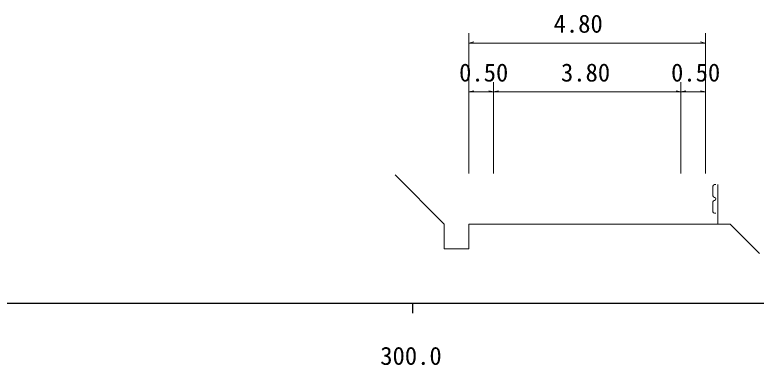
# Model space of a CAD drawing. Units: millimetres on the paper, enlarged 1000 times, with parts at other scales. Extents: x 40000 to 680000, y 20000 to 380000.
# Drawn here: x 327659 to 402860, y 198715 to 234226 of the extents above; entities that cross this region are included whole.
import ezdxf
from ezdxf.enums import TextEntityAlignment as Align

# ---------------------------------------------------------------- set-up
doc = ezdxf.new("R2010")
doc.units = ezdxf.units.MM
doc.header["$LTSCALE"] = 1000
doc.layers.add('M-BGD', color=7, linetype='Continuous', lineweight=13)
doc.layers.add('M-TTL-BAND', color=7, linetype='Continuous', lineweight=25)
doc.styles.add('ＭＳ ゴシック', font='')
doc.styles.get('ＭＳ ゴシック').set_extended_font_data('MS Gothic')

msp = doc.modelspace()

# ---------------------------------------------------------------- linework, layer by layer
at = {"layer": 'M-BGD'}
for p, q in [((373727, 218147), (373727, 232366)), ((397727, 218147), (397727, 232366)), ((373727, 231366), (374227, 231491)), ((373727, 231366), (397727, 231366)), ((397727, 231366), (397227, 231491)), ((376227, 218147), (376227, 227414)), ((376227, 218147), (376227, 227414)), ((395227, 218147), (395227, 227414)), ((395227, 218147), (395227, 227414)), ((397727, 218147), (397727, 227414)), ((373727, 226414), (374227, 226539)), ((373727, 226414), (376227, 226414)), ((376227, 226414), (375727, 226539)), ((376227, 226414), (376727, 226539)), ((376227, 226414), (395227, 226414)), ((395227, 226414), (394727, 226539)), ((395227, 226414), (395727, 226539)), ((395227, 226414), (397727, 226414)), ((397727, 226414), (397227, 226539)), ((371227, 213019), (366227, 218019)), ((398477, 216869), (398477, 215869)), ((398777, 217019), (398627, 217019)), ((398977, 213019), (398977, 217019)), ((398477, 215269), (398477, 214269)), ((398777, 214119), (398627, 214119)), ((371227, 210519), (371227, 213019)), ((373727, 213019), (376227, 213019)), ((373727, 213019), (373727, 210519)), ((376227, 213019), (395227, 213019)), ((395227, 213019), (397727, 213019)), ((400227, 213019), (397727, 213019)), ((400227, 213019), (403208, 210038)), ((373727, 210519), (371227, 210519))]:
    msp.add_line(p, q, dxfattribs=at)
for centre, start, end in [((398627, 216869), 90, 180), ((398627, 215869), 180, 270), ((398627, 215269), 90, 180), ((398627, 215569), 270, 90), ((398627, 214269), 180, 270)]:
    msp.add_arc(centre, 150, start, end, dxfattribs=at)
at = {"layer": 'M-TTL-BAND'}
for p, q in [((40000, 205000), (579000, 205000)), ((368000, 205000), (368000, 204000))]:
    msp.add_line(p, q, dxfattribs=at)

# ---------------------------------------------------------------- texts
at = {"layer": 'M-BGD', "style": 'ＭＳ ゴシック'}
for s, p in [('4.80', (384805, 231866)), ('0.50', (375220, 226914)), ('3.80', (385551, 226914)), ('0.50', (396720, 226914))]:
    msp.add_text(s, height=1833, dxfattribs=at).set_placement(p, align=Align.BOTTOM_CENTER)
at = {"layer": 'M-TTL-BAND', "style": 'ＭＳ ゴシック'}
msp.add_text('300.0', height=1833, dxfattribs=at).set_placement((367844, 198195), align=Align.BOTTOM_CENTER)

doc.saveas('drawing.dxf')
